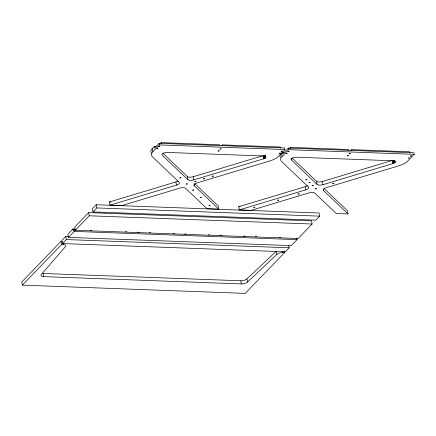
<?xml version="1.0" encoding="UTF-8"?>
<svg xmlns="http://www.w3.org/2000/svg" width="436" height="436" viewBox="0 0 436 436"><rect width="100%" height="100%" fill="white"/><g stroke="black" fill="none" stroke-linecap="round" stroke-linejoin="round"><path stroke-width="0.65" d="M395.136 162.05L394.793 161.227L393.147 160.786L296.218 157.205C294.611 157.298 290.861 157.625 291.248 159.832L317.081 184.444A4.671 1.853 -10.2 0 0 323 184.662L392.885 163.587L394.962 162.372L394.907 160.786M265.889 157.358L265.491 156.399L263.933 156.012L167.004 152.431C165.369 152.518 161.663 152.851 162.034 155.058L187.867 179.67A4.671 1.853 -10.2 0 0 193.786 179.888L263.671 158.813L265.747 157.592L265.66 156.088M62.108 241.304L61.062 241.266L21.8 281.988L22.367 285.149L245.228 293.384L284.49 252.667L284.261 251.403M68.479 236.497L65.76 236.394L61.907 240.394L62.479 243.555L285.335 251.79L289.188 247.795L288.73 245.266M74.948 229.058L72.91 228.982L67.853 234.225L68.419 237.391L291.281 245.626L297.058 239.631L296.774 238.051M88.677 212.626L74.714 227.107L75.281 230.273L298.142 238.508L312.105 224.022L311.538 220.861L88.677 212.626L89.249 215.787L75.281 230.273M96.263 204.762L92.41 208.757L92.977 211.918L315.838 220.153L319.686 216.158L319.119 212.997L96.263 204.762L96.83 207.923L92.977 211.918M75.951 229.892L73.913 229.816L73.194 230.562L72.91 228.982M151.041 152.447A15.941 6.333 -10.2 0 1 152.284 148.567L154.29 146.491L156.17 146.561M22.367 285.149L61.634 244.433L63.198 244.487A4.671 1.853 -10.2 0 1 65.46 246.64L41.333 274.473A4.671 1.853 -10.2 0 0 43.589 276.626L241.337 283.934A4.671 1.853 -10.2 0 0 247.452 282.092L276.811 254.45A4.671 1.853 -10.2 0 1 282.92 252.608L284.49 252.667M62.479 243.555L66.327 239.56L289.188 247.795M68.419 237.391L74.202 231.396L297.058 239.631M178.062 180.956A4.671 1.853 -10.2 0 1 175.931 181.937L109.452 201.988L110.019 205.149L121.857 205.585L179.697 188.145A4.671 1.853 -10.2 0 1 185.616 188.363L206.996 208.73L218.834 209.171L194.254 185.758A4.671 1.853 -10.2 0 1 196.979 182.929L269.573 161.037A15.941 6.333 -10.2 0 0 278.408 156.371L284.986 149.548L284.697 147.968L159.145 143.33L154.573 148.071L154.29 146.491M160.437 143.488L161.276 142.616L219.346 144.757L219.537 145.815M110.019 205.149L176.498 185.098A4.671 1.853 -10.2 0 0 179.223 182.275L152.387 156.709A15.941 6.333 -10.2 0 1 152.856 151.733L159.429 144.91L284.986 149.548M221.641 145.749L222.485 144.877L280.555 147.019L280.746 148.077M280.452 157.603A15.941 6.333 -10.2 0 1 281.503 153.341L282.299 152.518L284.185 152.584M307.598 185.474A4.671 1.853 -10.2 0 1 305.146 186.712L238.666 206.762L239.233 209.923L251.071 210.359L308.911 192.919A4.671 1.853 -10.2 0 1 314.83 193.137L336.211 213.509L348.048 213.945L323.474 190.532A4.671 1.853 -10.2 0 1 326.199 187.703L398.787 165.816A15.941 6.333 -10.2 0 0 407.622 161.146L414.2 154.328L413.917 152.742L288.36 148.104L282.583 154.099L282.299 152.518M289.58 148.338L290.496 147.39L348.56 149.532L348.751 150.589M239.233 209.923L305.718 189.873A4.671 1.853 -10.2 0 0 308.443 187.049L281.607 161.484A15.941 6.333 -10.2 0 1 282.07 156.508L288.648 149.684L414.2 154.328M350.86 150.524L351.699 149.652L409.769 151.793L409.96 152.851M42.123 273.377A4.671 1.853 -10.2 0 0 43.022 273.465L240.77 280.773A4.671 1.853 -10.2 0 0 246.88 278.926L276.239 251.289L276.811 254.45M162.928 153.287L187.3 176.504A4.671 1.853 -10.2 0 0 193.219 176.722L262.45 155.843M292.142 158.061L316.514 181.278A4.671 1.853 -10.2 0 0 322.433 181.501L391.67 160.622M109.452 201.988L110.766 202.032M238.666 206.762L239.98 206.811M96.83 207.923L319.686 216.158M89.249 215.787L312.105 224.022M90.219 230.415L91.582 230.47M125.552 231.723L126.914 231.772M137.781 232.175L139.144 232.225M149.335 232.601L150.693 232.65M173.114 233.478L174.471 233.533M184.662 233.909L186.025 233.958M208.446 234.786L209.803 234.835M219.995 235.211L221.357 235.26M243.779 236.089L245.136 236.143M255.327 236.519L256.684 236.568M279.105 237.397L280.468 237.446M324.379 188.772L347.481 210.784L348.048 213.945M194.669 183.529L218.262 206.005L218.834 209.171M394.836 160.944L395.065 162.208M394.618 160.47L394.962 162.372M394.482 160.633L394.825 162.53M394.313 160.791L394.656 162.688M394.215 160.868L394.558 162.764M393.882 160.388L394.34 162.922M393.637 160.541L394.095 163.069M393.37 160.682L393.822 163.211M393.076 160.819L393.528 163.347M392.76 160.944L393.218 163.473M392.313 160.426L392.885 163.587M351.699 149.652L351.89 150.703M322.433 181.501L323 184.662M323.245 189.268L323.474 190.532M316.514 181.278L317.081 184.444M305.146 186.712L305.718 189.873M290.496 147.39L290.681 148.442M291.019 158.568L291.248 159.832M288.36 148.104L288.648 149.684M281.503 153.341L282.07 156.508M265.459 155.614L265.802 157.516M282.692 251.343L282.92 252.608M265.404 155.696L265.747 157.592M265.268 155.859L265.611 157.756M265.186 155.935L265.529 157.832M265.001 156.093L265.339 157.99M264.668 155.614L265.126 158.148M264.423 155.766L264.881 158.295M264.156 155.908L264.608 158.437M264.009 155.974L264.467 158.508M263.704 156.104L264.161 158.639M263.546 156.17L263.998 158.699M263.099 155.652L263.671 158.813M246.88 278.926L247.452 282.092M222.485 144.877L222.676 145.929M240.77 280.773L241.337 283.934M193.219 176.722L193.786 179.888M194.031 184.488L194.254 185.758M187.3 176.504L187.867 179.67M175.931 181.937L176.498 185.098M161.276 142.616L161.467 143.667M159.145 143.33L159.429 144.91M152.284 148.567L152.856 151.733M73.913 229.816L74.202 231.396M65.76 236.394L66.327 239.56M62.975 243.223L63.198 244.487M61.062 241.266L61.634 244.433M43.022 273.465L43.589 276.626M151.494 153.194A15.941 6.333 -10.2 0 1 151.238 152.829M179.785 177.975L180.924 177.817L179.785 177.975M158.748 146.763L159.887 146.61L158.748 146.763M186.172 184.063L187.317 183.905L186.172 184.063M192.565 190.15L193.704 189.992L192.565 190.15M194.816 181.452L195.955 181.3L194.816 181.452M200.151 197.377L201.29 197.225L200.151 197.377M203.459 178.847L204.598 178.695L203.459 178.847M208.937 205.748L210.076 205.596L208.937 205.748M212.103 176.242L213.242 176.09L212.103 176.242M218.027 151.02L219.172 150.867L218.027 151.02M219.957 149.025L221.096 148.872L219.957 149.025M253.812 207.405L254.951 207.253L253.856 207.34M279.236 153.287L280.375 153.129L279.236 153.287M281.16 151.287L282.305 151.134L281.16 151.287M277.579 200.238L278.718 200.086L277.579 200.238M286.038 153.537L287.177 153.379L286.038 153.537M287.962 151.537L289.106 151.385L287.962 151.537M298.104 194.047L299.243 193.895L298.104 194.047M305.805 179.703L306.944 179.55L305.805 179.703M308.999 182.749L310.138 182.597L308.999 182.749M312.192 185.791L313.337 185.638L312.192 185.791M315.386 188.837L316.531 188.684L315.386 188.837M347.247 155.799L348.386 155.641L347.247 155.799M349.171 153.799L350.31 153.646L349.171 153.799M410.38 156.061L411.519 155.908L410.38 156.061M332.673 183.621L333.812 183.469L332.673 183.621M156.829 148.747L157.963 148.616L156.829 148.747M408.483 158.006C409.251 158.911 410.096 157.091 408.483 158.006"/></g></svg>
